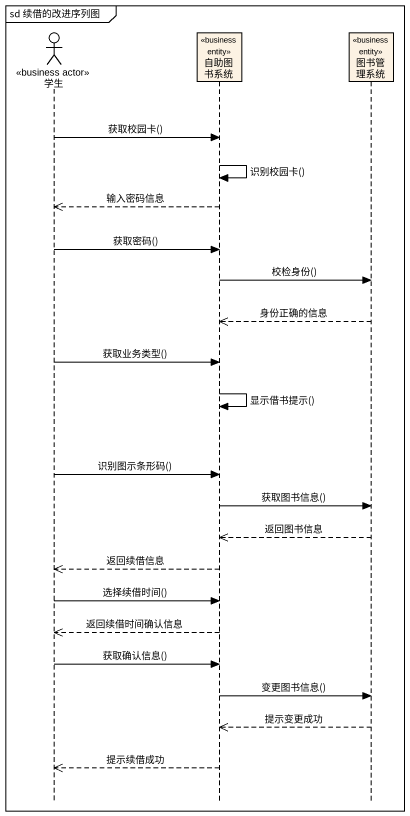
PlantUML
@startuml
mainframe sd 续借的改进序列图
hide footbox
actor 学生 <<business actor>>
participant 自助图书系统 <<business entity>>
participant 图书管理系统 <<business entity>>

学生 -> 自助图书系统 : 获取校园卡()
自助图书系统 -> 自助图书系统 : 识别校园卡()
自助图书系统 -->> 学生 : 输入密码信息
学生 -> 自助图书系统 : 获取密码()
自助图书系统 -> 图书管理系统 : 校检身份()
图书管理系统 -->> 自助图书系统 : 身份正确的信息
学生 -> 自助图书系统 : 获取业务类型()
自助图书系统 -> 自助图书系统 : 显示借书提示()
学生 -> 自助图书系统 : 识别图示条形码()
自助图书系统 -> 图书管理系统 : 获取图书信息()
图书管理系统 -->> 自助图书系统 : 返回图书信息
自助图书系统 -->> 学生 : 返回续借信息
学生 -> 自助图书系统 : 选择续借时间()
自助图书系统 -->> 学生 : 返回续借时间确认信息
学生 -> 自助图书系统 : 获取确认信息()
自助图书系统 -> 图书管理系统 : 变更图书信息()
图书管理系统 -->> 自助图书系统 : 提示变更成功
自助图书系统 -->> 学生 : 提示续借成功
@enduml
